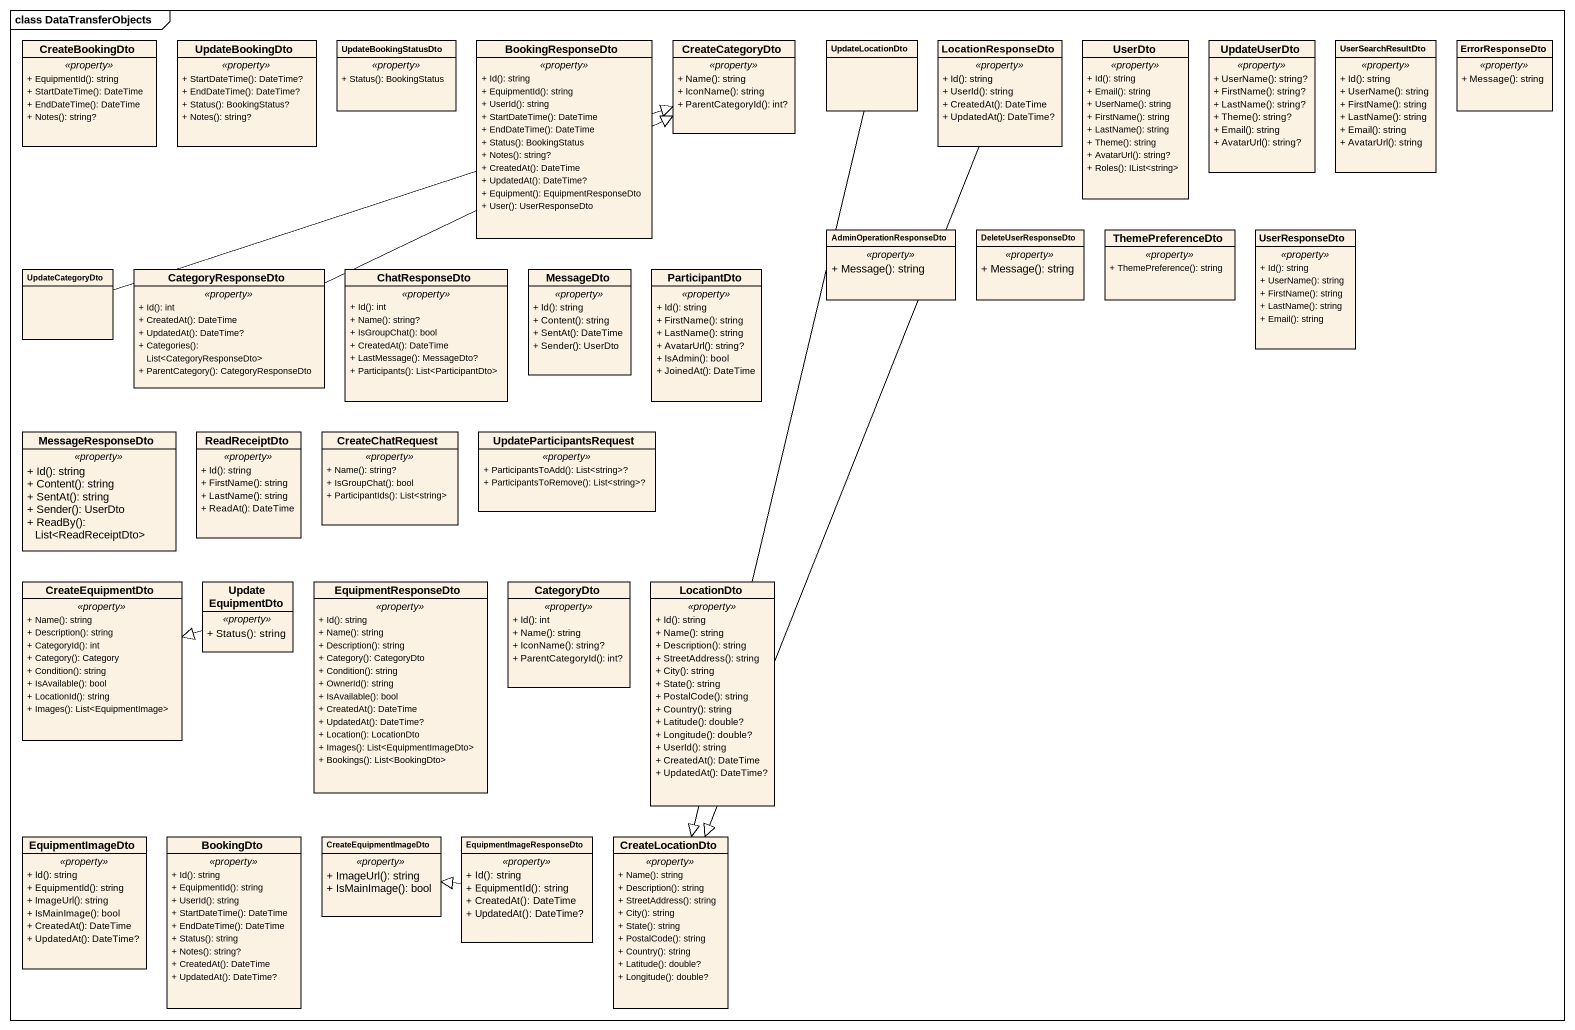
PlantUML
@startuml
mainframe class DataTransferObjects
hide circle
hide empty members
skinparam classAttributeIconSize 0
class CreateBookingDto {
  .. <<property>> ..
  + EquipmentId(): string
  + StartDateTime(): DateTime
  + EndDateTime(): DateTime
  + Notes(): string?
}
class UpdateBookingDto {
  .. <<property>> ..
  + StartDateTime(): DateTime?
  + EndDateTime(): DateTime?
  + Status(): BookingStatus?
  + Notes(): string?
}
class UpdateBookingStatusDto {
  .. <<property>> ..
  + Status(): BookingStatus
}
class BookingResponseDto {
  .. <<property>> ..
  + Id(): string
  + EquipmentId(): string
  + UserId(): string
  + StartDateTime(): DateTime
  + EndDateTime(): DateTime
  + Status(): BookingStatus
  + Notes(): string?
  + CreatedAt(): DateTime
  + UpdatedAt(): DateTime?
  + Equipment(): EquipmentResponseDto
  + User(): UserResponseDto
}
class CreateCategoryDto {
  .. <<property>> ..
  + Name(): string
  + IconName(): string
  + ParentCategoryId(): int?
}
class UpdateLocationDto
class LocationResponseDto {
  .. <<property>> ..
  + Id(): string
  + UserId(): string
  + CreatedAt(): DateTime
  + UpdatedAt(): DateTime?
}
class UserDto {
  .. <<property>> ..
  + Id(): string
  + Email(): string
  + UserName(): string
  + FirstName(): string
  + LastName(): string
  + Theme(): string
  + AvatarUrl(): string?
  + Roles(): IList<string>
}
class UpdateUserDto {
  .. <<property>> ..
  + UserName(): string?
  + FirstName(): string?
  + LastName(): string?
  + Theme(): string?
  + Email(): string
  + AvatarUrl(): string?
}
class UserSearchResultDto {
  .. <<property>> ..
  + Id(): string
  + UserName(): string
  + FirstName(): string
  + LastName(): string
  + Email(): string
  + AvatarUrl(): string
}
class ErrorResponseDto {
  .. <<property>> ..
  + Message(): string
}
class AdminOperationResponseDto {
  .. <<property>> ..
  + Message(): string
}
class DeleteUserResponseDto {
  .. <<property>> ..
  + Message(): string
}
class ThemePreferenceDto {
  .. <<property>> ..
  + ThemePreference(): string
}
class UserResponseDto {
  .. <<property>> ..
  + Id(): string
  + UserName(): string
  + FirstName(): string
  + LastName(): string
  + Email(): string
}
class UpdateCategoryDto
class CategoryResponseDto {
  .. <<property>> ..
  + Id(): int
  + CreatedAt(): DateTime
  + UpdatedAt(): DateTime?
  + Categories(): List<CategoryResponseDto>
  + ParentCategory(): CategoryResponseDto
}
class ChatResponseDto {
  .. <<property>> ..
  + Id(): int
  + Name(): string?
  + IsGroupChat(): bool
  + CreatedAt(): DateTime
  + LastMessage(): MessageDto?
  + Participants(): List<ParticipantDto>
}
class MessageDto {
  .. <<property>> ..
  + Id(): string
  + Content(): string
  + SentAt(): DateTime
  + Sender(): UserDto
}
class ParticipantDto {
  .. <<property>> ..
  + Id(): string
  + FirstName(): string
  + LastName(): string
  + AvatarUrl(): string?
  + IsAdmin(): bool
  + JoinedAt(): DateTime
}
class MessageResponseDto {
  .. <<property>> ..
  + Id(): string
  + Content(): string
  + SentAt(): string
  + Sender(): UserDto
  + ReadBy(): List<ReadReceiptDto>
}
class ReadReceiptDto {
  .. <<property>> ..
  + Id(): string
  + FirstName(): string
  + LastName(): string
  + ReadAt(): DateTime
}
class CreateChatRequest {
  .. <<property>> ..
  + Name(): string?
  + IsGroupChat(): bool
  + ParticipantIds(): List<string>
}
class UpdateParticipantsRequest {
  .. <<property>> ..
  + ParticipantsToAdd(): List<string>?
  + ParticipantsToRemove(): List<string>?
}
class CreateEquipmentDto {
  .. <<property>> ..
  + Name(): string
  + Description(): string
  + CategoryId(): int
  + Category(): Category
  + Condition(): string
  + IsAvailable(): bool
  + LocationId(): string
  + Images(): List<EquipmentImage>
}
class UpdateEquipmentDto {
  .. <<property>> ..
  + Status(): string
}
class EquipmentResponseDto {
  .. <<property>> ..
  + Id(): string
  + Name(): string
  + Description(): string
  + Category(): CategoryDto
  + Condition(): string
  + OwnerId(): string
  + IsAvailable(): bool
  + CreatedAt(): DateTime
  + UpdatedAt(): DateTime?
  + Location(): LocationDto
  + Images(): List<EquipmentImageDto>
  + Bookings(): List<BookingDto>
}
class CategoryDto {
  .. <<property>> ..
  + Id(): int
  + Name(): string
  + IconName(): string?
  + ParentCategoryId(): int?
}
class LocationDto {
  .. <<property>> ..
  + Id(): string
  + Name(): string
  + Description(): string
  + StreetAddress(): string
  + City(): string
  + State(): string
  + PostalCode(): string
  + Country(): string
  + Latitude(): double?
  + Longitude(): double?
  + UserId(): string
  + CreatedAt(): DateTime
  + UpdatedAt(): DateTime?
}
class EquipmentImageDto {
  .. <<property>> ..
  + Id(): string
  + EquipmentId(): string
  + ImageUrl(): string
  + IsMainImage(): bool
  + CreatedAt(): DateTime
  + UpdatedAt(): DateTime?
}
class BookingDto {
  .. <<property>> ..
  + Id(): string
  + EquipmentId(): string
  + UserId(): string
  + StartDateTime(): DateTime
  + EndDateTime(): DateTime
  + Status(): string
  + Notes(): string?
  + CreatedAt(): DateTime
  + UpdatedAt(): DateTime?
}
class CreateEquipmentImageDto {
  .. <<property>> ..
  + ImageUrl(): string
  + IsMainImage(): bool
}
class EquipmentImageResponseDto {
  .. <<property>> ..
  + Id(): string
  + EquipmentId(): string
  + CreatedAt(): DateTime
  + UpdatedAt(): DateTime?
}
class CreateLocationDto {
  .. <<property>> ..
  + Name(): string
  + Description(): string
  + StreetAddress(): string
  + City(): string
  + State(): string
  + PostalCode(): string
  + Country(): string
  + Latitude(): double?
  + Longitude(): double?
}
UpdateLocationDto --|> CreateLocationDto
LocationResponseDto --|> CreateLocationDto
UpdateCategoryDto -right-|> CreateCategoryDto
CategoryResponseDto -right-|> CreateCategoryDto
UpdateEquipmentDto -left-|> CreateEquipmentDto
EquipmentImageResponseDto -left-|> CreateEquipmentImageDto
@enduml
